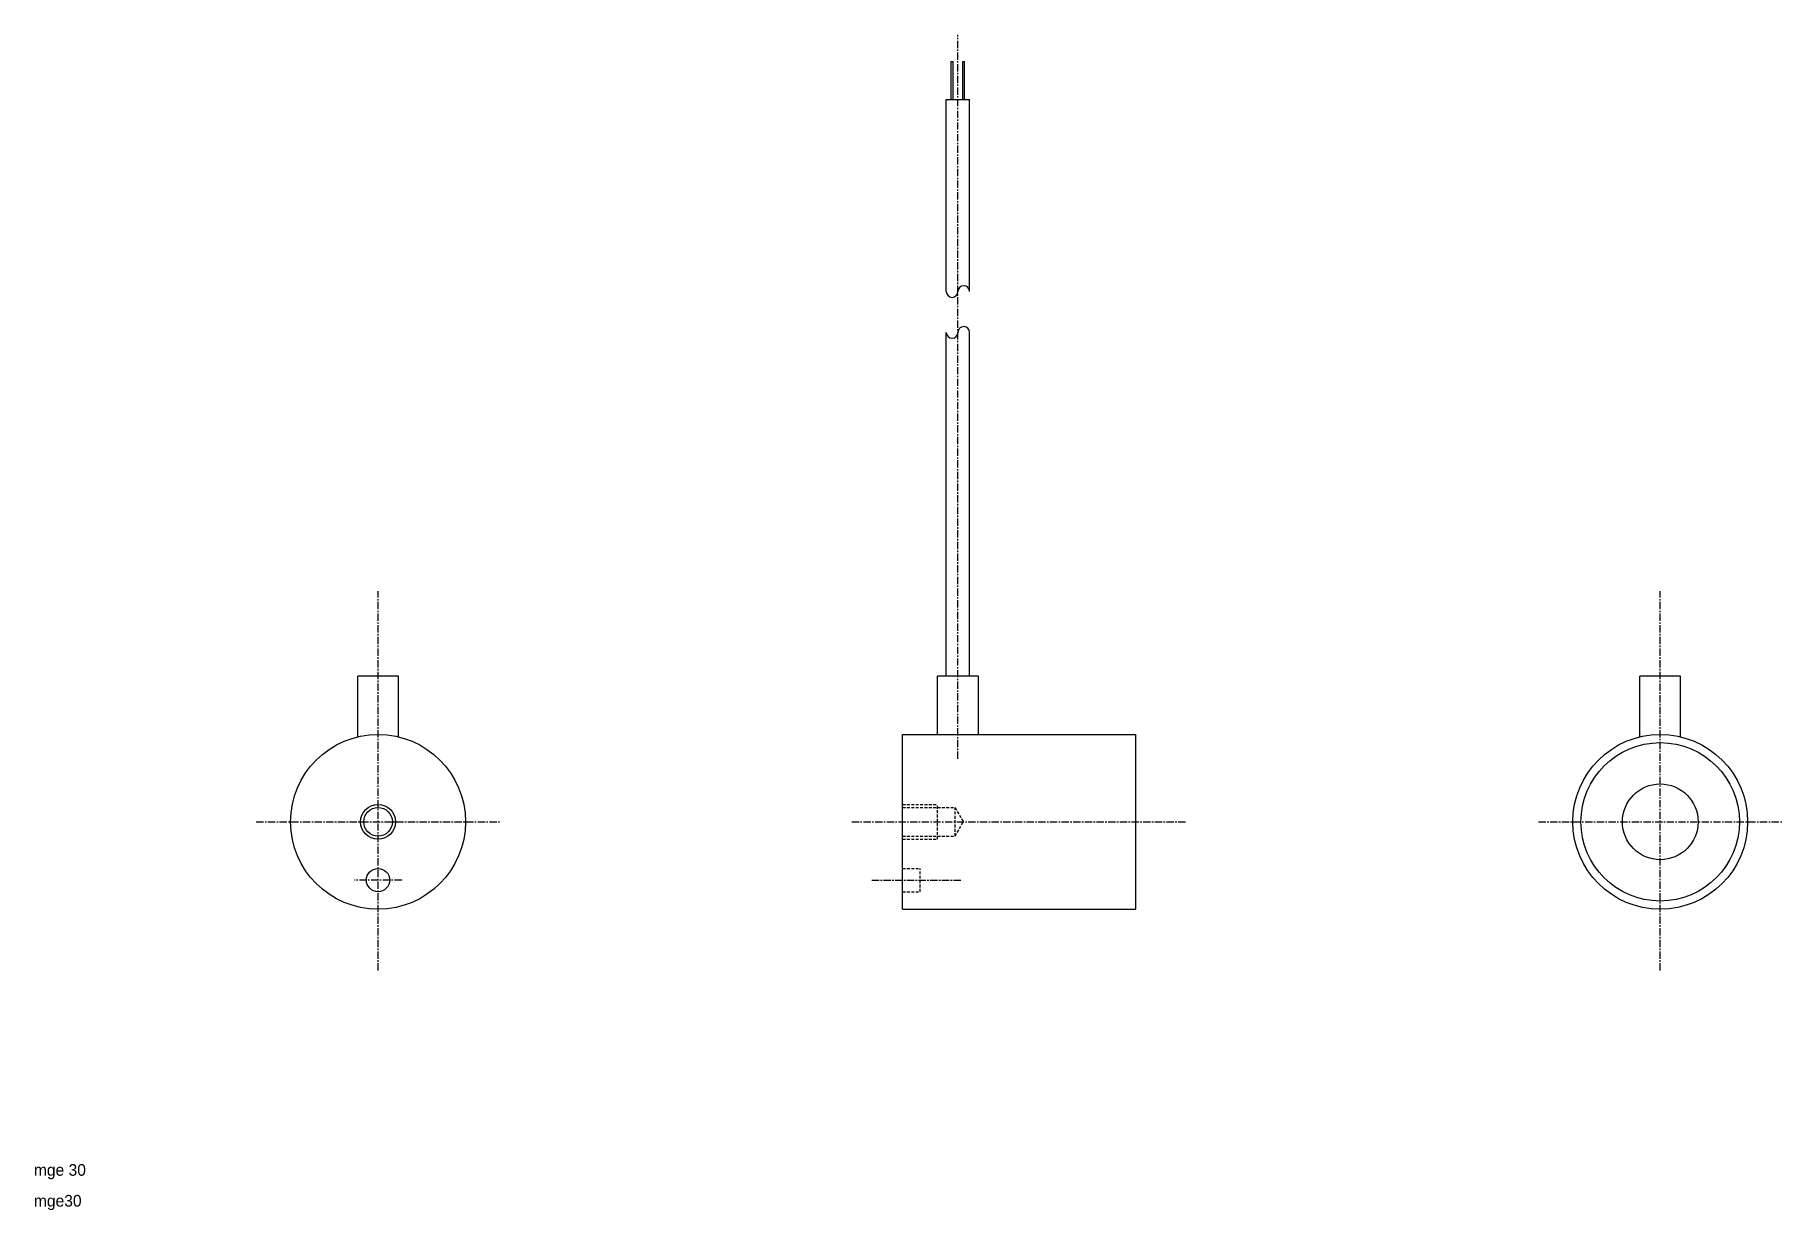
# Model space of a CAD drawing. Extents: x -32 to 268, y 40 to 242.
import ezdxf

# ---------------------------------------------------------------- set-up
doc = ezdxf.new("R2010")
doc.units = 0
doc.linetypes.add('CENTER', pattern=[2, 1.25, -0.25, 0.25, -0.25])
doc.linetypes.add('DASHED', pattern=[0.75, 0.5, -0.25])
doc.layers.get('0').update_dxf_attribs({"linetype": 'CONTINUOUS'})
doc.layers.add('CENTER', color=1, linetype='CENTER')

msp = doc.modelspace()

# ---------------------------------------------------------------- linework, layer by layer
at = {"color": 7, "linetype": 'CONTINUOUS'}
for p, q in [((125.04, 237.18), (125.34, 237.18)), ((125.04, 230.68), (125.04, 237.18)), ((125.34, 230.68), (125.34, 237.18)), ((127.04, 230.68), (127.04, 237.18)), ((127.04, 237.18), (127.34, 237.18)), ((127.34, 230.68), (127.34, 237.18)), ((124.19, 197.7), (124.19, 230.68)), ((124.19, 230.68), (128.19, 230.68)), ((128.19, 197.7), (128.19, 230.68)), ((124.19, 131.68), (124.19, 190.68)), ((128.19, 131.68), (128.19, 190.68)), ((23.19, 121.26), (23.19, 131.68)), ((30.19, 131.68), (23.19, 131.68)), ((30.19, 121.26), (30.19, 131.68)), ((122.69, 121.68), (122.69, 131.68)), ((129.69, 131.68), (122.69, 131.68)), ((129.69, 121.68), (129.69, 131.68)), ((250.19, 131.68), (243.19, 131.68)), ((243.19, 121.26), (243.19, 131.68)), ((250.19, 121.26), (250.19, 131.68)), ((116.69, 91.68), (116.69, 121.68)), ((116.69, 121.68), (156.69, 121.68)), ((156.69, 91.68), (156.69, 121.68)), ((116.69, 91.68), (156.69, 91.68))]:
    msp.add_line(p, q, dxfattribs=at)
at = {"color": 3, "linetype": 'DASHED'}
for p, q in [((116.69, 109.68), (122.69, 109.68)), ((116.69, 109.13), (125.69, 109.13)), ((122.69, 103.68), (122.69, 109.68)), ((125.69, 104.22), (125.69, 109.13)), ((125.69, 109.13), (127.11, 106.68)), ((125.69, 104.22), (127.11, 106.68)), ((116.69, 104.22), (125.69, 104.22)), ((116.69, 103.68), (122.69, 103.68)), ((116.69, 98.68), (119.69, 98.68)), ((119.69, 94.68), (119.69, 98.68)), ((116.69, 94.68), (119.69, 94.68))]:
    msp.add_line(p, q, dxfattribs=at)
at = {"color": 7, "linetype": 'CONTINUOUS'}
for centre, radius in [((26.69, 106.68), 15), ((246.69, 106.68), 15), ((246.69, 106.68), 13.6), ((246.69, 106.68), 6.5), ((26.69, 106.68), 2.46), ((26.69, 96.68), 2)]:
    msp.add_circle(centre, radius, dxfattribs=at)
at = {"color": 3, "linetype": 'CONTINUOUS'}
msp.add_circle((26.69, 106.68), 3, dxfattribs=at)
for centre, start, end in [((127.19, 197.7), 360, 180), ((125.19, 197.7), 180, 360), ((125.19, 190.68), 180, 360), ((127.19, 190.68), 360, 180)]:
    msp.add_arc(centre, 1, start, end)
at = {"layer": 'CENTER'}
for p, q in [((126.19, 117.49), (126.19, 241.74)), ((126.19, 117.49), (126.19, 241.74)), ((26.69, 81.17), (26.69, 146.29)), ((246.69, 81.17), (246.69, 146.29)), ((5.8, 106.68), (47.59, 106.68)), ((107.97, 106.68), (165.42, 106.68)), ((225.8, 106.68), (267.59, 106.68)), ((30.74, 96.68), (22.65, 96.68)), ((111.42, 96.68), (126.79, 96.68))]:
    msp.add_line(p, q, dxfattribs=at)

# ---------------------------------------------------------------- texts
at = {"color": 7, "linetype": 'CONTINUOUS'}
for s, p in [('mge 30', (-32.36, 45.93)), ('mge30', (-32.36, 40.64))]:
    msp.add_text(s, height=2, dxfattribs=at).set_placement(p)

doc.saveas('drawing.dxf')
